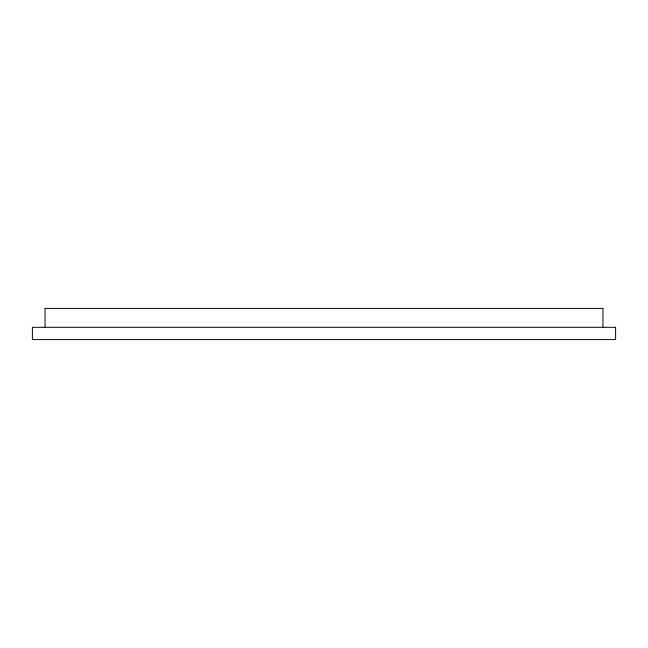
<?xml version="1.0" encoding="UTF-8"?>
<svg xmlns="http://www.w3.org/2000/svg" width="648" height="648" viewBox="0 0 648 648"><rect width="100%" height="100%" fill="white"/><g stroke="black" fill="none" stroke-linecap="round" stroke-linejoin="round"><path stroke-width="0.97" d="M602.964 327.305L602.964 308.432L45.036 308.432L45.036 327.305M615.6 327.305L32.4 327.305L32.4 339.568L615.6 339.568L615.6 327.305"/></g></svg>
